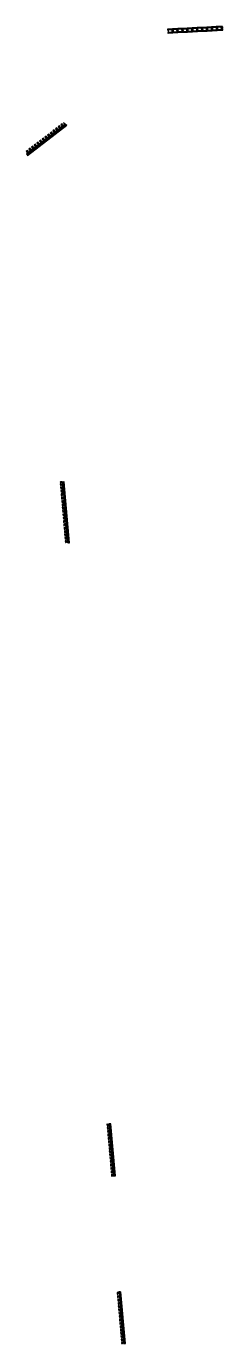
# Model space of a CAD drawing. Extents: x -9041 to 1682, y -8996 to 964.
# Drawn here: x -4241 to -3889, y -8996 to -6641 of the extents above; entities that cross this region are included whole.
import ezdxf

# ---------------------------------------------------------------- set-up
doc = ezdxf.new("R2010")
doc.units = 0

msp = doc.modelspace()

# ---------------------------------------------------------------- linework, layer by layer
at = {"layer": 'mg_to_dxf', "color": 40}
for points in [[(-3986.93, -6646.4), (-3988.04, -6646.46), (-3987.99, -6647.46), (-3987.37, -6647.43)], [(-3987.12, -6652.41), (-3987.74, -6652.44), (-3987.69, -6653.44), (-3987.07, -6653.41)], [(-3987.37, -6647.43), (-3986.38, -6647.37), (-3986.93, -6646.4)], [(-3986.12, -6652.36), (-3986.38, -6647.37), (-3987.37, -6647.43), (-3987.12, -6652.41)], [(-3987.12, -6652.41), (-3987.07, -6653.41), (-3986.12, -6652.36)], [(-3980.25, -6652.06), (-3986.12, -6652.36), (-3987.07, -6653.41), (-3978.57, -6652.98)], [(-3978.61, -6645.98), (-3986.93, -6646.4), (-3986.38, -6647.37), (-3980.5, -6647.08)], [(-3979.5, -6647.03), (-3978.61, -6645.98), (-3980.5, -6647.08)], [(-3980.5, -6647.08), (-3980.25, -6652.06), (-3979.25, -6652.01), (-3979.5, -6647.03)], [(-3978.57, -6652.98), (-3979.25, -6652.01), (-3980.25, -6652.06)], [(-3979.5, -6647.03), (-3978.56, -6646.98), (-3978.61, -6645.98)], [(-3978.57, -6652.98), (-3978.31, -6651.97), (-3979.25, -6652.01)], [(-3969.79, -6645.54), (-3978.61, -6645.98), (-3977.56, -6646.93), (-3971.69, -6646.63)], [(-3978.61, -6645.98), (-3978.56, -6646.98), (-3977.56, -6646.93)], [(-3971.44, -6651.62), (-3977.31, -6651.92), (-3978.57, -6652.98), (-3970.07, -6652.55)], [(-3977.31, -6651.92), (-3978.31, -6651.97), (-3978.57, -6652.98)], [(-3977.31, -6651.92), (-3977.56, -6646.93), (-3978.56, -6646.98), (-3978.31, -6651.97)], [(-3970.69, -6646.58), (-3969.79, -6645.54), (-3971.69, -6646.63)], [(-3971.69, -6646.63), (-3971.44, -6651.62), (-3970.44, -6651.57), (-3970.69, -6646.58)], [(-3970.44, -6651.57), (-3971.44, -6651.62), (-3970.07, -6652.55)], [(-3970.69, -6646.58), (-3969.74, -6646.54), (-3969.79, -6645.54)], [(-3970.07, -6652.55), (-3969.49, -6651.52), (-3970.44, -6651.57)], [(-3970.07, -6652.55), (-3961.57, -6652.12), (-3962.62, -6651.18), (-3968.49, -6651.47)], [(-3969.49, -6651.52), (-3970.07, -6652.55), (-3968.49, -6651.47)], [(-3960.98, -6645.09), (-3969.79, -6645.54), (-3968.74, -6646.49), (-3962.87, -6646.19)], [(-3969.79, -6645.54), (-3969.74, -6646.54), (-3968.74, -6646.49)], [(-3968.49, -6651.47), (-3968.74, -6646.49), (-3969.74, -6646.54), (-3969.49, -6651.52)], [(-3960.98, -6645.09), (-3962.87, -6646.19), (-3961.87, -6646.14)], [(-3961.62, -6651.13), (-3961.87, -6646.14), (-3962.87, -6646.19), (-3962.62, -6651.18)], [(-3961.57, -6652.12), (-3961.62, -6651.13), (-3962.62, -6651.18)], [(-3960.98, -6645.09), (-3961.87, -6646.14), (-3960.93, -6646.09)], [(-3960.68, -6651.08), (-3961.62, -6651.13), (-3961.57, -6652.12)], [(-3953.8, -6650.73), (-3959.68, -6651.03), (-3961.57, -6652.12), (-3952.13, -6651.65)], [(-3960.68, -6651.08), (-3961.57, -6652.12), (-3959.68, -6651.03)], [(-3952.16, -6644.65), (-3960.98, -6645.09), (-3959.93, -6646.04), (-3954.06, -6645.75)], [(-3960.93, -6646.09), (-3959.93, -6646.04), (-3960.98, -6645.09)], [(-3959.68, -6651.03), (-3959.93, -6646.04), (-3960.93, -6646.09), (-3960.68, -6651.08)], [(-3953.06, -6645.7), (-3952.16, -6644.65), (-3954.06, -6645.75)], [(-3954.06, -6645.75), (-3953.8, -6650.73), (-3952.81, -6650.68), (-3953.06, -6645.7)], [(-3952.13, -6651.65), (-3952.81, -6650.68), (-3953.8, -6650.73)], [(-3953.06, -6645.7), (-3952.11, -6645.65), (-3952.16, -6644.65)], [(-3952.13, -6651.65), (-3951.86, -6650.63), (-3952.81, -6650.68)], [(-3943.35, -6644.2), (-3952.16, -6644.65), (-3951.11, -6645.6), (-3945.24, -6645.3)], [(-3952.16, -6644.65), (-3952.11, -6645.65), (-3951.11, -6645.6)], [(-3944.99, -6650.29), (-3950.86, -6650.58), (-3952.13, -6651.65), (-3943.62, -6651.22)], [(-3950.86, -6650.58), (-3951.86, -6650.63), (-3952.13, -6651.65)], [(-3950.86, -6650.58), (-3951.11, -6645.6), (-3952.11, -6645.65), (-3951.86, -6650.63)], [(-3944.24, -6645.25), (-3943.35, -6644.2), (-3945.24, -6645.3)], [(-3945.24, -6645.3), (-3944.99, -6650.29), (-3943.99, -6650.24), (-3944.24, -6645.25)], [(-3943.99, -6650.24), (-3944.99, -6650.29), (-3943.62, -6651.22)], [(-3944.24, -6645.25), (-3943.3, -6645.2), (-3943.35, -6644.2)], [(-3943.62, -6651.22), (-3943.05, -6650.19), (-3943.99, -6650.24)], [(-3943.62, -6651.22), (-3934.81, -6650.77), (-3936.17, -6649.84), (-3942.05, -6650.14)], [(-3943.05, -6650.19), (-3943.62, -6651.22), (-3942.05, -6650.14)], [(-3934.53, -6643.76), (-3943.35, -6644.2), (-3942.3, -6645.15), (-3936.42, -6644.86)], [(-3943.35, -6644.2), (-3943.3, -6645.2), (-3942.3, -6645.15)], [(-3942.05, -6650.14), (-3942.3, -6645.15), (-3943.3, -6645.2), (-3943.05, -6650.19)], [(-3935.43, -6644.81), (-3934.53, -6643.76), (-3936.42, -6644.86)], [(-3936.42, -6644.86), (-3936.17, -6649.84), (-3935.17, -6649.79), (-3935.43, -6644.81)], [(-3935.17, -6649.79), (-3936.17, -6649.84), (-3934.81, -6650.77)], [(-3935.43, -6644.81), (-3934.48, -6644.76), (-3934.53, -6643.76)], [(-3934.81, -6650.77), (-3934.23, -6649.74), (-3935.17, -6649.79)], [(-3934.81, -6650.77), (-3926.31, -6650.35), (-3927.36, -6649.4), (-3933.23, -6649.69)], [(-3934.23, -6649.74), (-3934.81, -6650.77), (-3933.23, -6649.69)], [(-3926.19, -6643.34), (-3934.53, -6643.76), (-3933.48, -6644.71), (-3927.61, -6644.41)], [(-3934.53, -6643.76), (-3934.48, -6644.76), (-3933.48, -6644.71)], [(-3933.23, -6649.69), (-3933.48, -6644.71), (-3934.48, -6644.76), (-3934.23, -6649.74)], [(-3926.61, -6644.36), (-3926.19, -6643.34), (-3927.61, -6644.41)], [(-3926.36, -6649.35), (-3926.61, -6644.36), (-3927.61, -6644.41), (-3927.36, -6649.4)], [(-3926.36, -6649.35), (-3927.36, -6649.4), (-3926.31, -6650.35)], [(-3926.19, -6643.34), (-3926.61, -6644.36), (-3925.66, -6644.31)], [(-3925.36, -6650.3), (-3925.41, -6649.3), (-3926.36, -6649.35)], [(-3926.31, -6650.35), (-3925.36, -6650.3), (-3926.36, -6649.35)], [(-3924.67, -6644.26), (-3918.79, -6643.97), (-3917.84, -6642.92), (-3926.19, -6643.34)], [(-3924.67, -6644.26), (-3926.19, -6643.34), (-3925.66, -6644.31)], [(-3924.67, -6644.26), (-3925.66, -6644.31), (-3925.41, -6649.3), (-3924.41, -6649.25)], [(-3924.41, -6649.25), (-3925.41, -6649.3), (-3925.36, -6650.3)], [(-3925.36, -6650.3), (-3917.49, -6649.9), (-3918.54, -6648.95), (-3924.41, -6649.25)], [(-3917.84, -6642.92), (-3918.79, -6643.97), (-3917.79, -6643.92)], [(-3917.79, -6643.92), (-3918.79, -6643.97), (-3918.54, -6648.95), (-3917.54, -6648.9)], [(-3917.49, -6649.9), (-3917.54, -6648.9), (-3918.54, -6648.95)], [(-3915.85, -6643.82), (-3909.98, -6643.52), (-3909.03, -6642.47), (-3917.84, -6642.92)], [(-3916.85, -6643.87), (-3915.85, -6643.82), (-3917.84, -6642.92)], [(-3917.84, -6642.92), (-3917.79, -6643.92), (-3916.85, -6643.87)], [(-3917.54, -6648.9), (-3917.49, -6649.9), (-3916.6, -6648.85)], [(-3909.73, -6648.51), (-3915.6, -6648.8), (-3917.49, -6649.9), (-3908.68, -6649.46)], [(-3916.6, -6648.85), (-3917.49, -6649.9), (-3915.6, -6648.8)], [(-3916.85, -6643.87), (-3916.6, -6648.85), (-3915.6, -6648.8), (-3915.85, -6643.82)], [(-3909.98, -6643.52), (-3908.98, -6643.47), (-3909.03, -6642.47)], [(-3908.73, -6648.46), (-3908.98, -6643.47), (-3909.98, -6643.52), (-3909.73, -6648.51)], [(-3908.73, -6648.46), (-3909.73, -6648.51), (-3908.68, -6649.46)], [(-3907.03, -6643.37), (-3901.16, -6643.08), (-3900.71, -6642.05), (-3909.03, -6642.47)], [(-3907.03, -6643.37), (-3909.03, -6642.47), (-3908.03, -6643.42)], [(-3909.03, -6642.47), (-3908.98, -6643.47), (-3908.03, -6643.42)], [(-3907.78, -6648.41), (-3908.73, -6648.46), (-3908.68, -6649.46)], [(-3908.68, -6649.46), (-3899.86, -6649.01), (-3900.91, -6648.06), (-3906.78, -6648.36)], [(-3906.78, -6648.36), (-3907.78, -6648.41), (-3908.68, -6649.46)], [(-3908.03, -6643.42), (-3907.78, -6648.41), (-3906.78, -6648.36), (-3907.03, -6643.37)], [(-3901.16, -6643.08), (-3900.16, -6643.03), (-3900.71, -6642.05)], [(-3899.91, -6648.01), (-3900.16, -6643.03), (-3901.16, -6643.08), (-3900.91, -6648.06)], [(-3900.91, -6648.06), (-3899.86, -6649.01), (-3899.91, -6648.01)], [(-3898.22, -6642.93), (-3892.35, -6642.63), (-3892.4, -6641.64), (-3900.71, -6642.05)], [(-3900.71, -6642.05), (-3900.16, -6643.03), (-3899.22, -6642.98)], [(-3898.22, -6642.93), (-3900.71, -6642.05), (-3899.22, -6642.98)], [(-3898.97, -6647.97), (-3899.91, -6648.01), (-3899.86, -6649.01)], [(-3892.09, -6647.62), (-3897.97, -6647.92), (-3899.86, -6649.01), (-3889.24, -6648.48)], [(-3898.97, -6647.97), (-3899.86, -6649.01), (-3897.97, -6647.92)], [(-3897.97, -6647.92), (-3898.22, -6642.93), (-3899.22, -6642.98), (-3898.97, -6647.97)], [(-3889.55, -6641.49), (-3892.4, -6641.64), (-3891.35, -6642.58), (-3890.4, -6642.54)], [(-3892.4, -6641.64), (-3892.35, -6642.63), (-3891.35, -6642.58)], [(-3892.35, -6642.63), (-3892.09, -6647.62), (-3891.1, -6647.57), (-3891.35, -6642.58)], [(-3891.1, -6647.57), (-3892.09, -6647.62), (-3889.24, -6648.48)], [(-3890.15, -6647.52), (-3891.1, -6647.57), (-3889.24, -6648.48)], [(-3889.49, -6642.49), (-3889.55, -6641.49), (-3890.4, -6642.54)], [(-3890.4, -6642.54), (-3890.15, -6647.52), (-3889.49, -6642.49)], [(-3889.24, -6648.48), (-3889.49, -6642.49), (-3890.15, -6647.52)], [(-4240.62, -6869.79), (-4240.06, -6870.62), (-4169.92, -6817.01), (-4170.69, -6816.34)], [(-4168.37, -6818.34), (-4169.15, -6817.67), (-4239.5, -6871.46), (-4238.95, -6872.29)], [(-4190.2, -6827.48), (-4190.81, -6826.68), (-4193.19, -6828.5), (-4192.59, -6829.3)], [(-4191.98, -6830.09), (-4191.37, -6830.89), (-4188.99, -6829.07), (-4189.6, -6828.27)], [(-4185.44, -6823.83), (-4186.04, -6823.04), (-4188.43, -6824.86), (-4187.82, -6825.66)], [(-4184.83, -6824.63), (-4187.21, -6826.45), (-4186.61, -6827.24), (-4184.22, -6825.42)], [(-4180.67, -6820.19), (-4181.28, -6819.4), (-4183.66, -6821.22), (-4183.05, -6822.01)], [(-4181.84, -6823.6), (-4179.46, -6821.78), (-4180.06, -6820.98), (-4182.45, -6822.81)], [(-4176.51, -6815.75), (-4178.89, -6817.57), (-4178.29, -6818.37), (-4175.9, -6816.55)], [(-4174.69, -6818.13), (-4175.3, -6817.34), (-4177.68, -6819.16), (-4177.07, -6819.96)], [(-4173.78, -6813.66), (-4174.13, -6813.93), (-4173.52, -6814.72), (-4173.01, -6814.33)], [(-4172.24, -6815), (-4172.91, -6815.52), (-4172.31, -6816.31), (-4171.46, -6815.67)], [(-4221.19, -6851.16), (-4218.81, -6849.34), (-4219.41, -6848.55), (-4221.8, -6850.37)], [(-4217.59, -6850.93), (-4218.2, -6850.13), (-4220.58, -6851.96), (-4219.97, -6852.75)], [(-4214.04, -6845.7), (-4214.65, -6844.9), (-4217.03, -6846.72), (-4216.42, -6847.52)], [(-4215.81, -6848.31), (-4215.21, -6849.11), (-4212.82, -6847.29), (-4213.43, -6846.49)], [(-4212.26, -6843.08), (-4211.65, -6843.87), (-4209.27, -6842.05), (-4209.88, -6841.26)], [(-4208.66, -6842.85), (-4211.05, -6844.67), (-4210.44, -6845.46), (-4208.06, -6843.64)], [(-4206.89, -6840.23), (-4204.5, -6838.41), (-4205.11, -6837.61), (-4207.5, -6839.44)], [(-4203.9, -6839.2), (-4206.28, -6841.03), (-4205.67, -6841.82), (-4203.29, -6840)], [(-4199.74, -6834.77), (-4200.35, -6833.97), (-4202.73, -6835.79), (-4202.12, -6836.59)], [(-4201.51, -6837.38), (-4200.91, -6838.18), (-4198.52, -6836.35), (-4199.13, -6835.56)], [(-4195.58, -6830.33), (-4197.96, -6832.15), (-4197.35, -6832.94), (-4194.97, -6831.12)], [(-4196.14, -6834.53), (-4193.76, -6832.71), (-4194.36, -6831.92), (-4196.75, -6833.74)], [(-4240.86, -6864.94), (-4240.26, -6865.74), (-4237.87, -6863.92), (-4238.48, -6863.12)], [(-4236.66, -6865.5), (-4237.27, -6864.71), (-4239.65, -6866.53), (-4239.04, -6867.33)], [(-4233.71, -6859.48), (-4236.1, -6861.3), (-4235.49, -6862.09), (-4233.11, -6860.27)], [(-4234.88, -6862.89), (-4234.27, -6863.68), (-4231.89, -6861.86), (-4232.5, -6861.07)], [(-4228.34, -6856.63), (-4228.95, -6855.83), (-4231.33, -6857.66), (-4230.72, -6858.45)], [(-4227.12, -6858.22), (-4227.73, -6857.42), (-4230.11, -6859.24), (-4229.51, -6860.04)], [(-4226.56, -6854.01), (-4225.96, -6854.81), (-4223.57, -6852.98), (-4224.18, -6852.19)], [(-4222.36, -6854.57), (-4222.96, -6853.78), (-4225.35, -6855.6), (-4224.74, -6856.4)], [(-4180.34, -7455.93), (-4180.3, -7456.36), (-4179.31, -7456.27), (-4179.35, -7455.86)], [(-4180.04, -7459.35), (-4179.78, -7462.34), (-4178.78, -7462.25), (-4179.05, -7459.26)], [(-4177.35, -7455.71), (-4178.35, -7455.78), (-4178.31, -7456.19), (-4177.32, -7456.1)], [(-4176.79, -7462.07), (-4177.05, -7459.09), (-4178.05, -7459.17), (-4177.79, -7462.16)], [(-4166.76, -7565), (-4165.76, -7564.92), (-4175.35, -7455.57), (-4176.35, -7455.64)], [(-4173.36, -7455.43), (-4174.36, -7455.5), (-4164.76, -7564.84), (-4163.77, -7564.77)], [(-4179.26, -7468.31), (-4178.26, -7468.23), (-4178.52, -7465.24), (-4179.52, -7465.33)], [(-4178, -7471.22), (-4178.99, -7471.3), (-4178.73, -7474.29), (-4177.73, -7474.2)], [(-4178.47, -7477.28), (-4178.21, -7480.27), (-4177.21, -7480.18), (-4177.47, -7477.19)], [(-4177.68, -7486.25), (-4176.69, -7486.16), (-4176.95, -7483.17), (-4177.94, -7483.26)], [(-4177.53, -7465.15), (-4177.26, -7468.14), (-4176.27, -7468.05), (-4176.53, -7465.06)], [(-4175.74, -7474.03), (-4176, -7471.04), (-4177, -7471.13), (-4176.74, -7474.12)], [(-4175.48, -7477.02), (-4176.48, -7477.1), (-4176.21, -7480.09), (-4175.22, -7480.01)], [(-4175.69, -7486.07), (-4174.69, -7485.98), (-4174.96, -7482.99), (-4175.95, -7483.08)], [(-4177.42, -7489.23), (-4177.16, -7492.22), (-4176.16, -7492.13), (-4176.42, -7489.15)], [(-4176.9, -7495.21), (-4176.63, -7498.2), (-4175.64, -7498.11), (-4175.9, -7495.12)], [(-4176.37, -7501.19), (-4176.11, -7504.18), (-4175.11, -7504.09), (-4175.38, -7501.1)], [(-4174.59, -7510.07), (-4174.85, -7507.08), (-4175.85, -7507.17), (-4175.58, -7510.15)], [(-4175.17, -7492.05), (-4174.17, -7491.96), (-4174.43, -7488.97), (-4175.43, -7489.06)], [(-4174.9, -7495.04), (-4174.64, -7498.02), (-4173.65, -7497.94), (-4173.91, -7494.95)], [(-4174.38, -7501.01), (-4174.12, -7504), (-4173.12, -7503.91), (-4173.38, -7500.93)], [(-4172.86, -7506.9), (-4173.85, -7506.99), (-4173.59, -7509.98), (-4172.6, -7509.89)], [(-4175.32, -7513.14), (-4175.06, -7516.13), (-4174.06, -7516.04), (-4174.33, -7513.05)], [(-4173.8, -7519.03), (-4174.8, -7519.12), (-4174.54, -7522.11), (-4173.54, -7522.02)], [(-4174.27, -7525.1), (-4174.01, -7528.08), (-4173.01, -7528), (-4173.28, -7525.01)], [(-4173.49, -7534.06), (-4172.49, -7533.97), (-4172.75, -7530.99), (-4173.75, -7531.07)], [(-4173.07, -7515.96), (-4172.07, -7515.87), (-4172.33, -7512.88), (-4173.33, -7512.97)], [(-4171.81, -7518.86), (-4172.81, -7518.94), (-4172.54, -7521.93), (-4171.55, -7521.85)], [(-4172.28, -7524.92), (-4172.02, -7527.91), (-4171.02, -7527.82), (-4171.28, -7524.83)], [(-4171.76, -7530.9), (-4171.49, -7533.89), (-4170.5, -7533.8), (-4170.76, -7530.81)], [(-4173.22, -7537.05), (-4172.96, -7540.04), (-4171.97, -7539.95), (-4172.23, -7536.96)], [(-4171.44, -7545.93), (-4171.7, -7542.94), (-4172.7, -7543.03), (-4172.44, -7546.02)], [(-4170.92, -7551.91), (-4171.18, -7548.92), (-4172.18, -7549), (-4171.91, -7551.99)], [(-4170.39, -7557.88), (-4170.65, -7554.89), (-4171.65, -7554.98), (-4171.39, -7557.97)], [(-4170.97, -7539.86), (-4169.97, -7539.78), (-4170.24, -7536.79), (-4171.23, -7536.88)], [(-4169.71, -7542.77), (-4170.71, -7542.85), (-4170.45, -7545.84), (-4169.45, -7545.75)], [(-4170.18, -7548.83), (-4169.92, -7551.82), (-4168.92, -7551.73), (-4169.19, -7548.74)], [(-4168.66, -7554.72), (-4169.66, -7554.81), (-4169.4, -7557.79), (-4168.4, -7557.71)], [(-4170.13, -7560.87), (-4171.13, -7560.96), (-4170.86, -7563.95), (-4169.87, -7563.86)], [(-4169.13, -7560.78), (-4168.87, -7563.77), (-4167.88, -7563.68), (-4168.14, -7560.7)], [(-4096.44, -8603.79), (-4096.18, -8606.78), (-4095.18, -8606.69), (-4095.45, -8603.7)], [(-4095.92, -8609.77), (-4095.66, -8612.76), (-4094.66, -8612.67), (-4094.92, -8609.68)], [(-4094.4, -8615.66), (-4095.39, -8615.74), (-4095.13, -8618.73), (-4094.14, -8618.65)], [(-4093.45, -8603.53), (-4094.45, -8603.62), (-4094.19, -8606.6), (-4093.19, -8606.52)], [(-4092.67, -8612.49), (-4092.93, -8609.5), (-4093.93, -8609.59), (-4093.66, -8612.58)], [(-4093.14, -8618.56), (-4092.14, -8618.47), (-4092.4, -8615.48), (-4093.4, -8615.57)], [(-4084.29, -8696.52), (-4083.29, -8696.45), (-4091.46, -8603.31), (-4092.46, -8603.37)], [(-4082.3, -8696.37), (-4081.3, -8696.3), (-4089.47, -8603.2), (-4090.47, -8603.26)], [(-4094.87, -8621.72), (-4094.61, -8624.71), (-4093.61, -8624.62), (-4093.87, -8621.63)], [(-4093.35, -8627.61), (-4094.34, -8627.7), (-4094.08, -8630.69), (-4093.09, -8630.6)], [(-4092.82, -8633.59), (-4093.82, -8633.68), (-4093.56, -8636.66), (-4092.56, -8636.58)], [(-4092.3, -8639.57), (-4093.3, -8639.65), (-4093.03, -8642.64), (-4092.04, -8642.55)], [(-4091.88, -8621.46), (-4092.88, -8621.55), (-4092.61, -8624.54), (-4091.62, -8624.45)], [(-4091.36, -8627.44), (-4092.35, -8627.52), (-4092.09, -8630.51), (-4091.09, -8630.42)], [(-4090.83, -8633.41), (-4091.83, -8633.5), (-4091.57, -8636.49), (-4090.57, -8636.4)], [(-4091.3, -8639.48), (-4091.04, -8642.47), (-4090.04, -8642.38), (-4090.31, -8639.39)], [(-4091.51, -8648.53), (-4091.77, -8645.54), (-4092.77, -8645.63), (-4092.51, -8648.62)], [(-4091.98, -8654.6), (-4090.99, -8654.51), (-4091.25, -8651.52), (-4092.25, -8651.61)], [(-4091.72, -8657.58), (-4091.46, -8660.57), (-4090.46, -8660.49), (-4090.73, -8657.5)], [(-4090.2, -8663.47), (-4091.2, -8663.56), (-4090.94, -8666.55), (-4089.94, -8666.46)], [(-4089.78, -8645.37), (-4090.78, -8645.46), (-4090.52, -8648.44), (-4089.52, -8648.36)], [(-4089.26, -8651.34), (-4090.25, -8651.43), (-4089.99, -8654.42), (-4089, -8654.33)], [(-4089.47, -8660.4), (-4088.47, -8660.31), (-4088.73, -8657.32), (-4089.73, -8657.41)], [(-4089.21, -8663.39), (-4088.94, -8666.38), (-4087.95, -8666.29), (-4088.21, -8663.3)], [(-4089.41, -8672.44), (-4089.68, -8669.45), (-4090.67, -8669.54), (-4090.41, -8672.53)], [(-4090.15, -8675.51), (-4089.89, -8678.5), (-4088.89, -8678.42), (-4089.15, -8675.43)], [(-4089.36, -8684.48), (-4088.37, -8684.39), (-4088.63, -8681.4), (-4089.62, -8681.49)], [(-4088.1, -8687.38), (-4089.1, -8687.47), (-4088.84, -8690.46), (-4087.84, -8690.37)], [(-4088.42, -8672.35), (-4087.42, -8672.26), (-4087.68, -8669.28), (-4088.68, -8669.36)], [(-4087.16, -8675.25), (-4088.16, -8675.34), (-4087.89, -8678.33), (-4086.9, -8678.24)], [(-4086.64, -8681.23), (-4087.63, -8681.32), (-4087.37, -8684.31), (-4086.37, -8684.22)], [(-4087.11, -8687.29), (-4086.84, -8690.28), (-4085.85, -8690.2), (-4086.11, -8687.21)], [(-4087.58, -8693.36), (-4088.58, -8693.45), (-4088.31, -8696.43), (-4087.32, -8696.35)], [(-4085.32, -8696.17), (-4085.59, -8693.18), (-4086.58, -8693.27), (-4086.32, -8696.26)], [(-4077.24, -8904.43), (-4078.23, -8904.52), (-4077.97, -8907.51), (-4076.98, -8907.42)], [(-4076.71, -8910.41), (-4077.71, -8910.49), (-4077.45, -8913.48), (-4076.45, -8913.4)], [(-4077.18, -8916.47), (-4076.92, -8919.46), (-4075.93, -8919.37), (-4076.19, -8916.38)], [(-4075.66, -8922.36), (-4076.66, -8922.45), (-4076.4, -8925.44), (-4075.4, -8925.35)], [(-4075.24, -8904.25), (-4076.24, -8904.34), (-4075.98, -8907.33), (-4074.98, -8907.24)], [(-4075.45, -8913.31), (-4074.46, -8913.22), (-4074.72, -8910.23), (-4075.72, -8910.32)], [(-4074.2, -8916.21), (-4075.19, -8916.3), (-4074.93, -8919.29), (-4073.93, -8919.2)], [(-4074.41, -8925.26), (-4073.41, -8925.17), (-4073.67, -8922.19), (-4074.67, -8922.27)], [(-4066.21, -8995.81), (-4065.21, -8995.74), (-4073.32, -8903.36), (-4074.31, -8903.43)], [(-4064.21, -8995.68), (-4063.21, -8995.61), (-4071.32, -8903.23), (-4072.32, -8903.29)], [(-4075.14, -8928.34), (-4076.14, -8928.42), (-4075.87, -8931.41), (-4074.88, -8931.33)], [(-4074.61, -8934.31), (-4075.61, -8934.4), (-4075.35, -8937.39), (-4074.35, -8937.3)], [(-4074.09, -8940.29), (-4075.09, -8940.38), (-4074.82, -8943.37), (-4073.83, -8943.28)], [(-4074.3, -8949.34), (-4073.3, -8949.26), (-4073.57, -8946.27), (-4074.56, -8946.36)], [(-4073.15, -8928.16), (-4074.14, -8928.25), (-4073.88, -8931.24), (-4072.88, -8931.15)], [(-4072.62, -8934.14), (-4073.62, -8934.23), (-4073.36, -8937.22), (-4072.36, -8937.13)], [(-4072.1, -8940.12), (-4073.09, -8940.2), (-4072.83, -8943.19), (-4071.84, -8943.11)], [(-4071.57, -8946.09), (-4072.57, -8946.18), (-4072.31, -8949.17), (-4071.31, -8949.08)], [(-4073.04, -8952.25), (-4074.04, -8952.33), (-4073.78, -8955.32), (-4072.78, -8955.23)], [(-4073.51, -8958.31), (-4073.25, -8961.3), (-4072.25, -8961.21), (-4072.52, -8958.22)], [(-4072.99, -8964.29), (-4072.73, -8967.28), (-4071.73, -8967.19), (-4071.99, -8964.2)], [(-4072.2, -8973.25), (-4071.21, -8973.17), (-4071.47, -8970.18), (-4072.46, -8970.26)], [(-4071.05, -8952.07), (-4072.05, -8952.16), (-4071.78, -8955.15), (-4070.79, -8955.06)], [(-4070.52, -8958.05), (-4071.52, -8958.14), (-4071.26, -8961.12), (-4070.26, -8961.04)], [(-4070, -8964.03), (-4071, -8964.11), (-4070.73, -8967.1), (-4069.74, -8967.01)], [(-4069.48, -8970), (-4070.47, -8970.09), (-4070.21, -8973.08), (-4069.21, -8972.99)], [(-4070.94, -8976.15), (-4071.94, -8976.24), (-4071.68, -8979.23), (-4070.68, -8979.14)], [(-4071.15, -8985.21), (-4070.16, -8985.12), (-4070.42, -8982.13), (-4071.42, -8982.22)], [(-4069.89, -8988.11), (-4070.89, -8988.2), (-4070.63, -8991.18), (-4069.63, -8991.1)], [(-4069.2, -8996.01), (-4069.37, -8994.08), (-4070.37, -8994.17), (-4070.2, -8996.08)], [(-4068.69, -8978.97), (-4068.95, -8975.98), (-4069.95, -8976.07), (-4069.69, -8979.05)], [(-4068.43, -8981.96), (-4069.42, -8982.04), (-4069.16, -8985.03), (-4068.16, -8984.94)], [(-4067.64, -8990.92), (-4067.9, -8987.93), (-4068.9, -8988.02), (-4068.64, -8991.01)], [(-4068.2, -8995.94), (-4067.21, -8995.88), (-4067.38, -8993.91), (-4068.37, -8994)]]:
    msp.add_3dface(points, dxfattribs=at)

doc.saveas('drawing.dxf')
